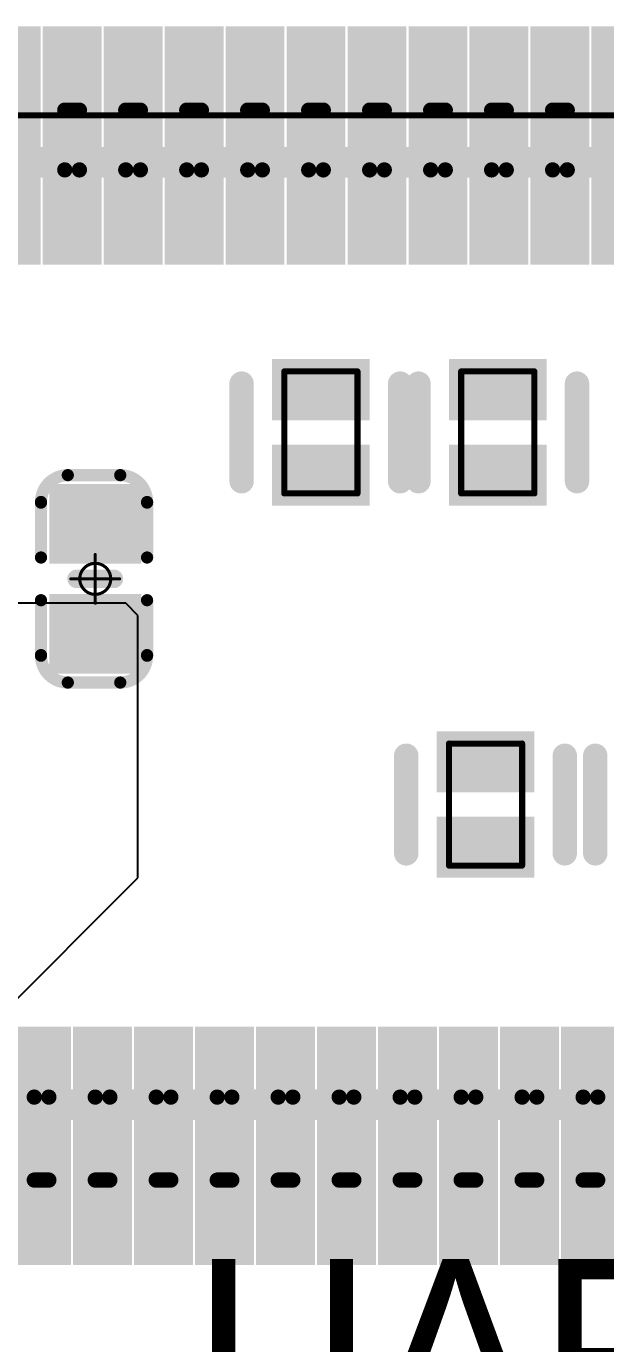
# Model space of a CAD drawing. Header units: millimetres. Extents: x 19.13 to 23.12, y 5.07 to 8.34.
# Drawn here: x 19.9848 to 20.1718, y 6.2523 to 6.6774 of the extents above; entities that cross this region are included whole.
import ezdxf

# ---------------------------------------------------------------- set-up
doc = ezdxf.new("R2010")
doc.units = ezdxf.units.MM
doc.header["$MEASUREMENT"] = 0
for name, color, linetype in [('BottomLayer', 5, 'Continuous'), ('BottomOverlay', 54, 'Continuous'), ('BottomPaste', 16, 'Continuous'), ('BottomSolder', 6, 'Continuous'), ('Mechanical10', 56, 'Continuous'), ('Mechanical13', 56, 'Continuous'), ('Mechanical15', 56, 'Continuous'), ('TopLayer', 1, 'Continuous'), ('TopOverlay', 2, 'Continuous'), ('TopPaste', 8, 'Continuous'), ('TopSolder', 216, 'Continuous')]:
    doc.layers.add(name, color=color, linetype=linetype)

# ---------------------------------------------------------------- blocks, each defined once
blk = doc.blocks.new('CON_MINIPEX_075_SMT_RA_M2_KEYM_B_B_104')
at = {"layer": 'Mechanical15', "const_width": 0.00197}
blk.add_lwpolyline([(0.43504, 1.40551), (0.43504, -1.62205)], dxfattribs=at)
blk = doc.blocks.new('SOD_882_B_259')
at = {"layer": 'BottomLayer'}
for points in [[(-0.02165, -0.01378), (-0.00591, -0.01378), (-0.02165, 0.01378), (-0.00591, 0.01378)], [(0.00591, -0.01378), (0.02165, -0.01378), (0.00591, 0.01378), (0.02165, 0.01378)]]:
    blk.add_solid(points, dxfattribs=at)
at = {"layer": 'BottomOverlay', "const_width": 0.00787}
for points in [[(0.01575, 0.02559), (-0.01575, 0.02559)], [(0.01575, -0.02559), (-0.01575, -0.02559)]]:
    blk.add_lwpolyline(points, dxfattribs=at)
at = {"layer": 'BottomOverlay', "const_width": 0.00394}
for points in [[(-0.01772, 0.02559, 1), (-0.01378, 0.02559, 1)], [(0.01378, 0.02559, 1), (0.01772, 0.02559, 1)], [(-0.01772, -0.02559, 1), (-0.01378, -0.02559, 1)], [(0.01378, -0.02559, 1), (0.01772, -0.02559, 1)]]:
    blk.add_lwpolyline(points, format="xyb", close=True, dxfattribs=at)
at = {"layer": 'BottomPaste'}
for points in [[(-0.02165, -0.01378), (-0.00591, -0.01378), (-0.02165, 0.01378), (-0.00591, 0.01378)], [(0.00591, -0.01378), (0.02165, -0.01378), (0.00591, 0.01378), (0.02165, 0.01378)]]:
    blk.add_solid(points, dxfattribs=at)
at = {"layer": 'BottomSolder'}
for points in [[(-0.02365, -0.01578), (-0.00391, -0.01578), (-0.02365, 0.01578), (-0.00391, 0.01578)], [(0.00391, -0.01578), (0.02365, -0.01578), (0.00391, 0.01578), (0.02365, 0.01578)]]:
    blk.add_solid(points, dxfattribs=at)
at = {"layer": 'Mechanical13', "const_width": 0.00197}
for points in [[(0.01969, 0.01181), (-0.01968, 0.01181)], [(-0.01968, -0.01181), (-0.01968, 0.01181)], [(0.01969, -0.01181), (0.01969, 0.01181)], [(0.01969, -0.01181), (-0.01968, -0.01181)]]:
    blk.add_lwpolyline(points, dxfattribs=at)
at = {"layer": 'Mechanical13', "const_width": 0.000984}
for points in [[(-0.02018, 0.01181, 1), (-0.01919, 0.01181, 1)], [(-0.02018, 0.01181, 1), (-0.01919, 0.01181, 1)], [(0.01919, 0.01181, 1), (0.02018, 0.01181, 1)], [(0.01919, 0.01181, 1), (0.02018, 0.01181, 1)], [(-0.02018, -0.01181, 1), (-0.01919, -0.01181, 1)], [(-0.02018, -0.01181, 1), (-0.01919, -0.01181, 1)], [(0.01919, -0.01181, 1), (0.02018, -0.01181, 1)], [(0.01919, -0.01181, 1), (0.02018, -0.01181, 1)]]:
    blk.add_lwpolyline(points, format="xyb", close=True, dxfattribs=at)
blk = doc.blocks.new('SOD_882_B_260')
at = {"layer": 'BottomLayer'}
for points in [[(-0.02165, -0.01378), (-0.00591, -0.01378), (-0.02165, 0.01378), (-0.00591, 0.01378)], [(0.00591, -0.01378), (0.02165, -0.01378), (0.00591, 0.01378), (0.02165, 0.01378)]]:
    blk.add_solid(points, dxfattribs=at)
at = {"layer": 'BottomOverlay', "const_width": 0.00787}
for points in [[(0.01575, 0.02559), (-0.01575, 0.02559)], [(0.01575, -0.02559), (-0.01575, -0.02559)]]:
    blk.add_lwpolyline(points, dxfattribs=at)
at = {"layer": 'BottomOverlay', "const_width": 0.00394}
for points in [[(-0.01772, 0.02559, 1), (-0.01378, 0.02559, 1)], [(0.01378, 0.02559, 1), (0.01772, 0.02559, 1)], [(-0.01772, -0.02559, 1), (-0.01378, -0.02559, 1)], [(0.01378, -0.02559, 1), (0.01772, -0.02559, 1)]]:
    blk.add_lwpolyline(points, format="xyb", close=True, dxfattribs=at)
at = {"layer": 'BottomPaste'}
for points in [[(-0.02165, -0.01378), (-0.00591, -0.01378), (-0.02165, 0.01378), (-0.00591, 0.01378)], [(0.00591, -0.01378), (0.02165, -0.01378), (0.00591, 0.01378), (0.02165, 0.01378)]]:
    blk.add_solid(points, dxfattribs=at)
at = {"layer": 'BottomSolder'}
for points in [[(-0.02365, -0.01578), (-0.00391, -0.01578), (-0.02365, 0.01578), (-0.00391, 0.01578)], [(0.00391, -0.01578), (0.02365, -0.01578), (0.00391, 0.01578), (0.02365, 0.01578)]]:
    blk.add_solid(points, dxfattribs=at)
at = {"layer": 'Mechanical13', "const_width": 0.00197}
for points in [[(0.01969, 0.01181), (-0.01968, 0.01181)], [(-0.01968, -0.01181), (-0.01968, 0.01181)], [(0.01969, -0.01181), (0.01969, 0.01181)], [(0.01969, -0.01181), (-0.01968, -0.01181)]]:
    blk.add_lwpolyline(points, dxfattribs=at)
at = {"layer": 'Mechanical13', "const_width": 0.000984}
for points in [[(-0.02018, 0.01181, 1), (-0.01919, 0.01181, 1)], [(-0.02018, 0.01181, 1), (-0.01919, 0.01181, 1)], [(0.01919, 0.01181, 1), (0.02018, 0.01181, 1)], [(0.01919, 0.01181, 1), (0.02018, 0.01181, 1)], [(-0.02018, -0.01181, 1), (-0.01919, -0.01181, 1)], [(-0.02018, -0.01181, 1), (-0.01919, -0.01181, 1)], [(0.01919, -0.01181, 1), (0.02018, -0.01181, 1)], [(0.01919, -0.01181, 1), (0.02018, -0.01181, 1)]]:
    blk.add_lwpolyline(points, format="xyb", close=True, dxfattribs=at)
blk = doc.blocks.new('SOD_882_B_261')
at = {"layer": 'BottomLayer'}
for points in [[(-0.02165, -0.01378), (-0.00591, -0.01378), (-0.02165, 0.01378), (-0.00591, 0.01378)], [(0.00591, -0.01378), (0.02165, -0.01378), (0.00591, 0.01378), (0.02165, 0.01378)]]:
    blk.add_solid(points, dxfattribs=at)
at = {"layer": 'BottomOverlay', "const_width": 0.00787}
for points in [[(-0.01575, 0.02559), (0.01575, 0.02559)], [(-0.01575, -0.02559), (0.01575, -0.02559)]]:
    blk.add_lwpolyline(points, dxfattribs=at)
at = {"layer": 'BottomOverlay', "const_width": 0.00394}
for points in [[(-0.01772, 0.02559, 1), (-0.01378, 0.02559, 1)], [(0.01378, 0.02559, 1), (0.01772, 0.02559, 1)], [(-0.01772, -0.02559, 1), (-0.01378, -0.02559, 1)], [(0.01378, -0.02559, 1), (0.01772, -0.02559, 1)]]:
    blk.add_lwpolyline(points, format="xyb", close=True, dxfattribs=at)
at = {"layer": 'BottomPaste'}
for points in [[(-0.02165, -0.01378), (-0.00591, -0.01378), (-0.02165, 0.01378), (-0.00591, 0.01378)], [(0.00591, -0.01378), (0.02165, -0.01378), (0.00591, 0.01378), (0.02165, 0.01378)]]:
    blk.add_solid(points, dxfattribs=at)
at = {"layer": 'BottomSolder'}
for points in [[(-0.02365, -0.01578), (-0.00391, -0.01578), (-0.02365, 0.01578), (-0.00391, 0.01578)], [(0.00391, -0.01578), (0.02365, -0.01578), (0.00391, 0.01578), (0.02365, 0.01578)]]:
    blk.add_solid(points, dxfattribs=at)
at = {"layer": 'Mechanical13', "const_width": 0.00197}
for points in [[(-0.01968, 0.01181), (0.01969, 0.01181)], [(-0.01968, 0.01181), (-0.01968, -0.01181)], [(0.01969, 0.01181), (0.01969, -0.01181)], [(-0.01968, -0.01181), (0.01969, -0.01181)]]:
    blk.add_lwpolyline(points, dxfattribs=at)
at = {"layer": 'Mechanical13', "const_width": 0.000984}
for points in [[(-0.02018, 0.01181, 1), (-0.01919, 0.01181, 1)], [(-0.02018, 0.01181, 1), (-0.01919, 0.01181, 1)], [(0.01919, 0.01181, 1), (0.02018, 0.01181, 1)], [(0.01919, 0.01181, 1), (0.02018, 0.01181, 1)], [(-0.02018, -0.01181, 1), (-0.01919, -0.01181, 1)], [(-0.02018, -0.01181, 1), (-0.01919, -0.01181, 1)], [(0.01919, -0.01181, 1), (0.02018, -0.01181, 1)], [(0.01919, -0.01181, 1), (0.02018, -0.01181, 1)]]:
    blk.add_lwpolyline(points, format="xyb", close=True, dxfattribs=at)
blk = doc.blocks.new('SOD_882_B_262')
at = {"layer": 'BottomLayer'}
for points in [[(-0.02165, -0.01378), (-0.00591, -0.01378), (-0.02165, 0.01378), (-0.00591, 0.01378)], [(0.00591, -0.01378), (0.02165, -0.01378), (0.00591, 0.01378), (0.02165, 0.01378)]]:
    blk.add_solid(points, dxfattribs=at)
at = {"layer": 'BottomOverlay', "const_width": 0.00787}
for points in [[(-0.01575, 0.02559), (0.01575, 0.02559)], [(-0.01575, -0.02559), (0.01575, -0.02559)]]:
    blk.add_lwpolyline(points, dxfattribs=at)
at = {"layer": 'BottomOverlay', "const_width": 0.00394}
for points in [[(-0.01772, 0.02559, 1), (-0.01378, 0.02559, 1)], [(0.01378, 0.02559, 1), (0.01772, 0.02559, 1)], [(-0.01772, -0.02559, 1), (-0.01378, -0.02559, 1)], [(0.01378, -0.02559, 1), (0.01772, -0.02559, 1)]]:
    blk.add_lwpolyline(points, format="xyb", close=True, dxfattribs=at)
at = {"layer": 'BottomPaste'}
for points in [[(-0.02165, -0.01378), (-0.00591, -0.01378), (-0.02165, 0.01378), (-0.00591, 0.01378)], [(0.00591, -0.01378), (0.02165, -0.01378), (0.00591, 0.01378), (0.02165, 0.01378)]]:
    blk.add_solid(points, dxfattribs=at)
at = {"layer": 'BottomSolder'}
for points in [[(-0.02365, -0.01578), (-0.00391, -0.01578), (-0.02365, 0.01578), (-0.00391, 0.01578)], [(0.00391, -0.01578), (0.02365, -0.01578), (0.00391, 0.01578), (0.02365, 0.01578)]]:
    blk.add_solid(points, dxfattribs=at)
at = {"layer": 'Mechanical13', "const_width": 0.00197}
for points in [[(-0.01968, 0.01181), (0.01969, 0.01181)], [(-0.01968, 0.01181), (-0.01968, -0.01181)], [(0.01969, 0.01181), (0.01969, -0.01181)], [(-0.01968, -0.01181), (0.01969, -0.01181)]]:
    blk.add_lwpolyline(points, dxfattribs=at)
at = {"layer": 'Mechanical13', "const_width": 0.000984}
for points in [[(-0.02018, 0.01181, 1), (-0.01919, 0.01181, 1)], [(-0.02018, 0.01181, 1), (-0.01919, 0.01181, 1)], [(0.01919, 0.01181, 1), (0.02018, 0.01181, 1)], [(0.01919, 0.01181, 1), (0.02018, 0.01181, 1)], [(-0.02018, -0.01181, 1), (-0.01919, -0.01181, 1)], [(-0.02018, -0.01181, 1), (-0.01919, -0.01181, 1)], [(0.01919, -0.01181, 1), (0.02018, -0.01181, 1)], [(0.01919, -0.01181, 1), (0.02018, -0.01181, 1)]]:
    blk.add_lwpolyline(points, format="xyb", close=True, dxfattribs=at)
blk = doc.blocks.new('CON_SODIMM_260_SMT_RA_F_P005_484')
at = {"layer": 'Mechanical10', "const_width": 0.00491}
for points in [[(0.85886, 0.32795), (0.85886, 0.30118)], [(0.86358, 0.32795), (0.85886, 0.32795)], [(0.86358, 0.32795), (0.86358, 0.30118)], [(0.87854, 0.32795), (0.87854, 0.30118)], [(0.88327, 0.32795), (0.87854, 0.32795)], [(0.88327, 0.32795), (0.88327, 0.30118)], [(0.89823, 0.32795), (0.89823, 0.30118)], [(0.90295, 0.32795), (0.89823, 0.32795)], [(0.90295, 0.32795), (0.90295, 0.30118)], [(0.91791, 0.32795), (0.91791, 0.30118)], [(0.92264, 0.32795), (0.91791, 0.32795)], [(0.92264, 0.32795), (0.92264, 0.30118)], [(0.9376, 0.32795), (0.9376, 0.30118)], [(0.94232, 0.32795), (0.9376, 0.32795)], [(0.94232, 0.32795), (0.94232, 0.30118)], [(0.95728, 0.32795), (0.95728, 0.30118)], [(0.96201, 0.32795), (0.95728, 0.32795)], [(0.96201, 0.32795), (0.96201, 0.30118)], [(0.97697, 0.32795), (0.97697, 0.30118)], [(0.98169, 0.32795), (0.97697, 0.32795)], [(0.98169, 0.32795), (0.98169, 0.30118)], [(0.99665, 0.32795), (0.99665, 0.30118)], [(1.00138, 0.32795), (0.99665, 0.32795)], [(1.00138, 0.32795), (1.00138, 0.30118)], [(1.01634, 0.32795), (1.01634, 0.30118)], [(1.02106, 0.32795), (1.01634, 0.32795)], [(1.02106, 0.32795), (1.02106, 0.30118)], [(1.03602, 0.32795), (1.03602, 0.30118)], [(1.04075, 0.32795), (1.03602, 0.32795)], [(1.04075, 0.32795), (1.04075, 0.30118)], [(1.32382, 0.3061), (-1.31398, 0.3061)], [(1.32874, 0.30118), (-1.3189, 0.30118)], [(1.32874, 0.00197), (-1.32874, 0.00197)], [(0.8687, 0.00197), (0.8687, -0.01732)], [(0.87343, 0.00197), (0.87343, -0.01732)], [(0.88839, 0.00197), (0.88839, -0.01732)], [(0.89311, 0.00197), (0.89311, -0.01732)], [(0.90807, 0.00197), (0.90807, -0.01732)], [(0.9128, 0.00197), (0.9128, -0.01732)], [(0.92776, 0.00197), (0.92776, -0.01732)], [(0.93248, 0.00197), (0.93248, -0.01732)], [(0.94744, 0.00197), (0.94744, -0.01732)], [(0.95217, 0.00197), (0.95217, -0.01732)], [(0.96713, 0.00197), (0.96713, -0.01732)], [(0.97185, 0.00197), (0.97185, -0.01732)], [(0.98681, 0.00197), (0.98681, -0.01732)], [(0.99154, 0.00197), (0.99154, -0.01732)], [(1.0065, 0.00197), (1.0065, -0.01732)], [(1.01122, 0.00197), (1.01122, -0.01732)], [(1.02618, 0.00197), (1.02618, -0.01732)], [(1.03091, 0.00197), (1.03091, -0.01732)], [(1.32472, -0.00295), (-1.32472, -0.00295)], [(0.87343, -0.01732), (0.8687, -0.01732)], [(0.89311, -0.01732), (0.88839, -0.01732)], [(0.9128, -0.01732), (0.90807, -0.01732)], [(0.93248, -0.01732), (0.92776, -0.01732)], [(0.95217, -0.01732), (0.94744, -0.01732)], [(0.97185, -0.01732), (0.96713, -0.01732)], [(0.99154, -0.01732), (0.98681, -0.01732)], [(1.01122, -0.01732), (1.0065, -0.01732)], [(1.03091, -0.01732), (1.02618, -0.01732)]]:
    blk.add_lwpolyline(points, dxfattribs=at)
at = {"layer": 'Mechanical10', "const_width": 0.00246}
for points in [[(0.85763, 0.32795, 1), (0.86009, 0.32795, 1)], [(0.85763, 0.32795, 1), (0.86009, 0.32795, 1)], [(0.86236, 0.32795, 1), (0.86481, 0.32795, 1)], [(0.86236, 0.32795, 1), (0.86481, 0.32795, 1)], [(0.87732, 0.32795, 1), (0.87977, 0.32795, 1)], [(0.87732, 0.32795, 1), (0.87977, 0.32795, 1)], [(0.88204, 0.32795, 1), (0.8845, 0.32795, 1)], [(0.88204, 0.32795, 1), (0.8845, 0.32795, 1)], [(0.897, 0.32795, 1), (0.89946, 0.32795, 1)], [(0.897, 0.32795, 1), (0.89946, 0.32795, 1)], [(0.90173, 0.32795, 1), (0.90418, 0.32795, 1)], [(0.90173, 0.32795, 1), (0.90418, 0.32795, 1)], [(0.91669, 0.32795, 1), (0.91914, 0.32795, 1)], [(0.91669, 0.32795, 1), (0.91914, 0.32795, 1)], [(0.92141, 0.32795, 1), (0.92387, 0.32795, 1)], [(0.92141, 0.32795, 1), (0.92387, 0.32795, 1)], [(0.93637, 0.32795, 1), (0.93883, 0.32795, 1)], [(0.93637, 0.32795, 1), (0.93883, 0.32795, 1)], [(0.9411, 0.32795, 1), (0.94355, 0.32795, 1)], [(0.9411, 0.32795, 1), (0.94355, 0.32795, 1)], [(0.95606, 0.32795, 1), (0.95851, 0.32795, 1)], [(0.95606, 0.32795, 1), (0.95851, 0.32795, 1)], [(0.96078, 0.32795, 1), (0.96324, 0.32795, 1)], [(0.96078, 0.32795, 1), (0.96324, 0.32795, 1)], [(0.97574, 0.32795, 1), (0.9782, 0.32795, 1)], [(0.97574, 0.32795, 1), (0.9782, 0.32795, 1)], [(0.98047, 0.32795, 1), (0.98292, 0.32795, 1)], [(0.98047, 0.32795, 1), (0.98292, 0.32795, 1)], [(0.99543, 0.32795, 1), (0.99788, 0.32795, 1)], [(0.99543, 0.32795, 1), (0.99788, 0.32795, 1)], [(1.00015, 0.32795, 1), (1.00261, 0.32795, 1)], [(1.00015, 0.32795, 1), (1.00261, 0.32795, 1)], [(1.01511, 0.32795, 1), (1.01757, 0.32795, 1)], [(1.01511, 0.32795, 1), (1.01757, 0.32795, 1)], [(1.01984, 0.32795, 1), (1.02229, 0.32795, 1)], [(1.01984, 0.32795, 1), (1.02229, 0.32795, 1)], [(1.0348, 0.32795, 1), (1.03725, 0.32795, 1)], [(1.0348, 0.32795, 1), (1.03725, 0.32795, 1)], [(1.03952, 0.32795, 1), (1.04198, 0.32795, 1)], [(1.03952, 0.32795, 1), (1.04198, 0.32795, 1)], [(0.85763, 0.30118, 1), (0.86009, 0.30118, 1)], [(0.86236, 0.30118, 1), (0.86481, 0.30118, 1)], [(0.87732, 0.30118, 1), (0.87977, 0.30118, 1)], [(0.88204, 0.30118, 1), (0.8845, 0.30118, 1)], [(0.897, 0.30118, 1), (0.89946, 0.30118, 1)], [(0.90173, 0.30118, 1), (0.90418, 0.30118, 1)], [(0.91669, 0.30118, 1), (0.91914, 0.30118, 1)], [(0.92141, 0.30118, 1), (0.92387, 0.30118, 1)], [(0.93637, 0.30118, 1), (0.93883, 0.30118, 1)], [(0.9411, 0.30118, 1), (0.94355, 0.30118, 1)], [(0.95606, 0.30118, 1), (0.95851, 0.30118, 1)], [(0.96078, 0.30118, 1), (0.96324, 0.30118, 1)], [(0.97574, 0.30118, 1), (0.9782, 0.30118, 1)], [(0.98047, 0.30118, 1), (0.98292, 0.30118, 1)], [(0.99543, 0.30118, 1), (0.99788, 0.30118, 1)], [(1.00015, 0.30118, 1), (1.00261, 0.30118, 1)], [(1.01511, 0.30118, 1), (1.01757, 0.30118, 1)], [(1.01984, 0.30118, 1), (1.02229, 0.30118, 1)], [(1.0348, 0.30118, 1), (1.03725, 0.30118, 1)], [(1.03952, 0.30118, 1), (1.04198, 0.30118, 1)], [(0.86747, 0.00197, 1), (0.86993, 0.00197, 1)], [(0.8722, 0.00197, 1), (0.87465, 0.00197, 1)], [(0.88716, 0.00197, 1), (0.88961, 0.00197, 1)], [(0.89188, 0.00197, 1), (0.89434, 0.00197, 1)], [(0.90684, 0.00197, 1), (0.9093, 0.00197, 1)], [(0.91157, 0.00197, 1), (0.91402, 0.00197, 1)], [(0.92653, 0.00197, 1), (0.92898, 0.00197, 1)], [(0.93125, 0.00197, 1), (0.93371, 0.00197, 1)], [(0.94621, 0.00197, 1), (0.94867, 0.00197, 1)], [(0.95094, 0.00197, 1), (0.95339, 0.00197, 1)], [(0.9659, 0.00197, 1), (0.96835, 0.00197, 1)], [(0.97062, 0.00197, 1), (0.97308, 0.00197, 1)], [(0.98558, 0.00197, 1), (0.98804, 0.00197, 1)], [(0.99031, 0.00197, 1), (0.99276, 0.00197, 1)], [(1.00527, 0.00197, 1), (1.00772, 0.00197, 1)], [(1.00999, 0.00197, 1), (1.01245, 0.00197, 1)], [(1.02495, 0.00197, 1), (1.02741, 0.00197, 1)], [(1.02968, 0.00197, 1), (1.03213, 0.00197, 1)], [(0.86747, -0.01732, 1), (0.86993, -0.01732, 1)], [(0.86747, -0.01732, 1), (0.86993, -0.01732, 1)], [(0.8722, -0.01732, 1), (0.87465, -0.01732, 1)], [(0.8722, -0.01732, 1), (0.87465, -0.01732, 1)], [(0.88716, -0.01732, 1), (0.88961, -0.01732, 1)], [(0.88716, -0.01732, 1), (0.88961, -0.01732, 1)], [(0.89188, -0.01732, 1), (0.89434, -0.01732, 1)], [(0.89188, -0.01732, 1), (0.89434, -0.01732, 1)], [(0.90684, -0.01732, 1), (0.9093, -0.01732, 1)], [(0.90684, -0.01732, 1), (0.9093, -0.01732, 1)], [(0.91157, -0.01732, 1), (0.91402, -0.01732, 1)], [(0.91157, -0.01732, 1), (0.91402, -0.01732, 1)], [(0.92653, -0.01732, 1), (0.92898, -0.01732, 1)], [(0.92653, -0.01732, 1), (0.92898, -0.01732, 1)], [(0.93125, -0.01732, 1), (0.93371, -0.01732, 1)], [(0.93125, -0.01732, 1), (0.93371, -0.01732, 1)], [(0.94621, -0.01732, 1), (0.94867, -0.01732, 1)], [(0.94621, -0.01732, 1), (0.94867, -0.01732, 1)], [(0.95094, -0.01732, 1), (0.95339, -0.01732, 1)], [(0.95094, -0.01732, 1), (0.95339, -0.01732, 1)], [(0.9659, -0.01732, 1), (0.96835, -0.01732, 1)], [(0.9659, -0.01732, 1), (0.96835, -0.01732, 1)], [(0.97062, -0.01732, 1), (0.97308, -0.01732, 1)], [(0.97062, -0.01732, 1), (0.97308, -0.01732, 1)], [(0.98558, -0.01732, 1), (0.98804, -0.01732, 1)], [(0.98558, -0.01732, 1), (0.98804, -0.01732, 1)], [(0.99031, -0.01732, 1), (0.99276, -0.01732, 1)], [(0.99031, -0.01732, 1), (0.99276, -0.01732, 1)], [(1.00527, -0.01732, 1), (1.00772, -0.01732, 1)], [(1.00527, -0.01732, 1), (1.00772, -0.01732, 1)], [(1.00999, -0.01732, 1), (1.01245, -0.01732, 1)], [(1.00999, -0.01732, 1), (1.01245, -0.01732, 1)], [(1.02495, -0.01732, 1), (1.02741, -0.01732, 1)], [(1.02495, -0.01732, 1), (1.02741, -0.01732, 1)], [(1.02968, -0.01732, 1), (1.03213, -0.01732, 1)], [(1.02968, -0.01732, 1), (1.03213, -0.01732, 1)]]:
    blk.add_lwpolyline(points, format="xyb", close=True, dxfattribs=at)
at = {"layer": 'TopLayer'}
for points in [[(0.86673, 0.35138), (0.85571, 0.35138), (0.86673, 0.28248), (0.85571, 0.28248)], [(0.88642, 0.35138), (0.87539, 0.35138), (0.88642, 0.28248), (0.87539, 0.28248)], [(0.9061, 0.35138), (0.89508, 0.35138), (0.9061, 0.28248), (0.89508, 0.28248)], [(0.92579, 0.35138), (0.91476, 0.35138), (0.92579, 0.28248), (0.91476, 0.28248)], [(0.94547, 0.35138), (0.93445, 0.35138), (0.94547, 0.28248), (0.93445, 0.28248)], [(0.96516, 0.35138), (0.95413, 0.35138), (0.96516, 0.28248), (0.95413, 0.28248)], [(0.98484, 0.35138), (0.97382, 0.35138), (0.98484, 0.28248), (0.97382, 0.28248)], [(1.00453, 0.35138), (0.9935, 0.35138), (1.00453, 0.28248), (0.9935, 0.28248)], [(1.02421, 0.35138), (1.01319, 0.35138), (1.02421, 0.28248), (1.01319, 0.28248)], [(1.0439, 0.35138), (1.03287, 0.35138), (1.0439, 0.28248), (1.03287, 0.28248)], [(0.85689, 0.02854), (0.84587, 0.02854), (0.85689, -0.04035), (0.84587, -0.04035)], [(0.87657, 0.02854), (0.86555, 0.02854), (0.87657, -0.04035), (0.86555, -0.04035)], [(0.89626, 0.02854), (0.88524, 0.02854), (0.89626, -0.04035), (0.88524, -0.04035)], [(0.91594, 0.02854), (0.90492, 0.02854), (0.91594, -0.04035), (0.90492, -0.04035)], [(0.93563, 0.02854), (0.92461, 0.02854), (0.93563, -0.04035), (0.92461, -0.04035)], [(0.95532, 0.02854), (0.94429, 0.02854), (0.95532, -0.04035), (0.94429, -0.04035)], [(0.975, 0.02854), (0.96398, 0.02854), (0.975, -0.04035), (0.96398, -0.04035)], [(0.99469, 0.02854), (0.98366, 0.02854), (0.99469, -0.04035), (0.98366, -0.04035)], [(1.01437, 0.02854), (1.00335, 0.02854), (1.01437, -0.04035), (1.00335, -0.04035)], [(1.03406, 0.02854), (1.02303, 0.02854), (1.03406, -0.04035), (1.02303, -0.04035)], [(1.05374, 0.02854), (1.04272, 0.02854), (1.05374, -0.04035), (1.04272, -0.04035)]]:
    blk.add_solid(points, dxfattribs=at)
at = {"layer": 'TopPaste'}
for points in [[(0.86673, 0.35138), (0.85571, 0.35138), (0.86673, 0.28248), (0.85571, 0.28248)], [(0.88642, 0.35138), (0.87539, 0.35138), (0.88642, 0.28248), (0.87539, 0.28248)], [(0.9061, 0.35138), (0.89508, 0.35138), (0.9061, 0.28248), (0.89508, 0.28248)], [(0.92579, 0.35138), (0.91476, 0.35138), (0.92579, 0.28248), (0.91476, 0.28248)], [(0.94547, 0.35138), (0.93445, 0.35138), (0.94547, 0.28248), (0.93445, 0.28248)], [(0.96516, 0.35138), (0.95413, 0.35138), (0.96516, 0.28248), (0.95413, 0.28248)], [(0.98484, 0.35138), (0.97382, 0.35138), (0.98484, 0.28248), (0.97382, 0.28248)], [(1.00453, 0.35138), (0.9935, 0.35138), (1.00453, 0.28248), (0.9935, 0.28248)], [(1.02421, 0.35138), (1.01319, 0.35138), (1.02421, 0.28248), (1.01319, 0.28248)], [(1.0439, 0.35138), (1.03287, 0.35138), (1.0439, 0.28248), (1.03287, 0.28248)], [(0.85689, 0.02854), (0.84587, 0.02854), (0.85689, -0.04035), (0.84587, -0.04035)], [(0.87657, 0.02854), (0.86555, 0.02854), (0.87657, -0.04035), (0.86555, -0.04035)], [(0.89626, 0.02854), (0.88524, 0.02854), (0.89626, -0.04035), (0.88524, -0.04035)], [(0.91594, 0.02854), (0.90492, 0.02854), (0.91594, -0.04035), (0.90492, -0.04035)], [(0.93563, 0.02854), (0.92461, 0.02854), (0.93563, -0.04035), (0.92461, -0.04035)], [(0.95532, 0.02854), (0.94429, 0.02854), (0.95532, -0.04035), (0.94429, -0.04035)], [(0.975, 0.02854), (0.96398, 0.02854), (0.975, -0.04035), (0.96398, -0.04035)], [(0.99469, 0.02854), (0.98366, 0.02854), (0.99469, -0.04035), (0.98366, -0.04035)], [(1.01437, 0.02854), (1.00335, 0.02854), (1.01437, -0.04035), (1.00335, -0.04035)], [(1.03406, 0.02854), (1.02303, 0.02854), (1.03406, -0.04035), (1.02303, -0.04035)], [(1.05374, 0.02854), (1.04272, 0.02854), (1.05374, -0.04035), (1.04272, -0.04035)]]:
    blk.add_solid(points, dxfattribs=at)
at = {"layer": 'TopSolder'}
for points in [[(0.87073, 0.35538), (0.85171, 0.35538), (0.87073, 0.27848), (0.85171, 0.27848)], [(0.89042, 0.35538), (0.87139, 0.35538), (0.89042, 0.27848), (0.87139, 0.27848)], [(0.9101, 0.35538), (0.89108, 0.35538), (0.9101, 0.27848), (0.89108, 0.27848)], [(0.92979, 0.35538), (0.91076, 0.35538), (0.92979, 0.27848), (0.91076, 0.27848)], [(0.94947, 0.35538), (0.93045, 0.35538), (0.94947, 0.27848), (0.93045, 0.27848)], [(0.96916, 0.35538), (0.95013, 0.35538), (0.96916, 0.27848), (0.95013, 0.27848)], [(0.98884, 0.35538), (0.96982, 0.35538), (0.98884, 0.27848), (0.96982, 0.27848)], [(1.00853, 0.35538), (0.9895, 0.35538), (1.00853, 0.27848), (0.9895, 0.27848)], [(1.02821, 0.35538), (1.00919, 0.35538), (1.02821, 0.27848), (1.00919, 0.27848)], [(1.0479, 0.35538), (1.02887, 0.35538), (1.0479, 0.27848), (1.02887, 0.27848)], [(0.86089, 0.03254), (0.84187, 0.03254), (0.86089, -0.04435), (0.84187, -0.04435)], [(0.88057, 0.03254), (0.86155, 0.03254), (0.88057, -0.04435), (0.86155, -0.04435)], [(0.90026, 0.03254), (0.88124, 0.03254), (0.90026, -0.04435), (0.88124, -0.04435)], [(0.91994, 0.03254), (0.90092, 0.03254), (0.91994, -0.04435), (0.90092, -0.04435)], [(0.93963, 0.03254), (0.92061, 0.03254), (0.93963, -0.04435), (0.92061, -0.04435)], [(0.95932, 0.03254), (0.94029, 0.03254), (0.95932, -0.04435), (0.94029, -0.04435)], [(0.979, 0.03254), (0.95998, 0.03254), (0.979, -0.04435), (0.95998, -0.04435)], [(0.99869, 0.03254), (0.97966, 0.03254), (0.99869, -0.04435), (0.97966, -0.04435)], [(1.01837, 0.03254), (0.99935, 0.03254), (1.01837, -0.04435), (0.99935, -0.04435)], [(1.03806, 0.03254), (1.01903, 0.03254), (1.03806, -0.04435), (1.01903, -0.04435)], [(1.05774, 0.03254), (1.03872, 0.03254), (1.05774, -0.04435), (1.03872, -0.04435)]]:
    blk.add_solid(points, dxfattribs=at)
blk = doc.blocks.new('C0402_B_540')
at = {"layer": 'BottomLayer'}
for points in [[(-0.02657, -0.01083), (-0.00886, -0.01083), (-0.02657, 0.01082), (-0.00886, 0.01082)], [(0.00886, -0.01083), (0.02657, -0.01083), (0.00886, 0.01083), (0.02657, 0.01083)]]:
    blk.add_solid(points, dxfattribs=at)
at = {"layer": 'BottomOverlay', "const_width": 0.00394}
for points in [[(-0.03346, 0.00807, -0.414214), (-0.0248, 0.01673)], [(0.0248, 0.01673, -0.414214), (0.03346, 0.00807)], [(-0.0248, -0.01752, -0.414214), (-0.03346, -0.00886)], [(0.03346, -0.00886, -0.414214), (0.0248, -0.01752)]]:
    blk.add_lwpolyline(points, format="xyb", dxfattribs=at)
at = {"layer": 'BottomOverlay'}
for points, const_width in [([(-0.02578, 0.01673, 1), (-0.02382, 0.01673, 1)], 0.00197), ([(-0.02559, 0.01673, 1), (-0.02362, 0.01673, 1)], 0.00197), ([(-0.00787, 0.01673, 1), (-0.0059, 0.01673, 1)], 0.00197), ([(0.00591, 0.01673, 1), (0.00787, 0.01673, 1)], 0.00197), ([(0.02362, 0.01673, 1), (0.02559, 0.01673, 1)], 0.00197), ([(0.02382, 0.01673, 1), (0.02579, 0.01673, 1)], 0.00197), ([(-0.03445, 0.00807, 1), (-0.03248, 0.00807, 1)], 0.00197), ([(-0.03445, 0.00807, 1), (-0.03248, 0.00807, 1)], 0.00197), ([(-0.0015, 0.006, 1), (0.0015, 0.006, 1)], 0.003), ([(0.03248, 0.00807, 1), (0.03445, 0.00807, 1)], 0.00197), ([(0.03248, 0.00807, 1), (0.03445, 0.00807, 1)], 0.00197), ([(-0.0015, -0.006, 1), (0.0015, -0.006, 1)], 0.003), ([(-0.03445, -0.00886, 1), (-0.03248, -0.00886, 1)], 0.00197), ([(-0.03445, -0.00886, 1), (-0.03248, -0.00886, 1)], 0.00197), ([(0.03248, -0.00886, 1), (0.03445, -0.00886, 1)], 0.00197), ([(0.03248, -0.00886, 1), (0.03445, -0.00886, 1)], 0.00197), ([(-0.02578, -0.01752, 1), (-0.02382, -0.01752, 1)], 0.00197), ([(-0.02559, -0.01752, 1), (-0.02362, -0.01752, 1)], 0.00197), ([(-0.00787, -0.01752, 1), (-0.0059, -0.01752, 1)], 0.00197), ([(0.00591, -0.01752, 1), (0.00787, -0.01752, 1)], 0.00197), ([(0.02362, -0.01752, 1), (0.02559, -0.01752, 1)], 0.00197), ([(0.02382, -0.01752, 1), (0.02579, -0.01752, 1)], 0.00197)]:
    blk.add_lwpolyline(points, format="xyb", close=True, dxfattribs=dict(at, const_width=const_width))
for points, const_width in [([(-0.0246, 0.01673), (-0.00689, 0.01673)], 0.00394), ([(0.00689, 0.01673), (0.02461, 0.01673)], 0.00394), ([(-0.03346, 0.00807), (-0.03346, -0.00886)], 0.00394), ([(0, 0.006), (0, -0.006)], 0.006), ([(0.03346, 0.00807), (0.03346, -0.00886)], 0.00394), ([(-0.0246, -0.01752), (-0.00689, -0.01752)], 0.00394), ([(0.00689, -0.01752), (0.02461, -0.01752)], 0.00394)]:
    blk.add_lwpolyline(points, dxfattribs=dict(at, const_width=const_width))
at = {"layer": 'BottomPaste'}
for points in [[(-0.02657, -0.01083), (-0.00886, -0.01083), (-0.02657, 0.01082), (-0.00886, 0.01082)], [(0.00886, -0.01083), (0.02657, -0.01083), (0.00886, 0.01083), (0.02657, 0.01083)]]:
    blk.add_solid(points, dxfattribs=at)
at = {"layer": 'BottomSolder'}
for points in [[(-0.03057, -0.01483), (-0.00486, -0.01483), (-0.03057, 0.01482), (-0.00486, 0.01482)], [(0.00486, -0.01483), (0.03057, -0.01483), (0.00486, 0.01483), (0.03057, 0.01483)]]:
    blk.add_solid(points, dxfattribs=at)
at = {"layer": 'Mechanical15'}
for points, const_width in [([(0.005, 0, 1), (-0.005, 0, 1)], 0.001), ([(-0.00025, 0.00787, 1), (0.00025, 0.00787, 1)], 0.0005), ([(-0.00812, 0, 1), (-0.00762, 0, 1)], 0.0005), ([(-0.00525, 0, 1), (-0.00475, 0, 1)], 0.0005), ([(0.00475, 0, 1), (0.00525, 0, 1)], 0.0005), ([(0.00763, 0, 1), (0.00813, 0, 1)], 0.0005), ([(-0.00025, -0.00788, 1), (0.00025, -0.00788, 1)], 0.0005)]:
    blk.add_lwpolyline(points, format="xyb", close=True, dxfattribs=dict(at, const_width=const_width))
at = {"layer": 'Mechanical15', "const_width": 0.001}
for points in [[(0, 0.00787), (0, -0.00788)], [(-0.00787, 0), (0.00788, 0)]]:
    blk.add_lwpolyline(points, dxfattribs=at)

msp = doc.modelspace()

# ---------------------------------------------------------------- linework, layer by layer
at = {"layer": 'BottomLayer'}
for p, q in [((20.01688, 6.49122), (19.95585, 6.49122)), ((20.02081, 6.48728), (20.01688, 6.49122)), ((20.02081, 6.40264), (20.02081, 6.48728)), ((19.9716, 6.35343), (20.02081, 6.40264))]:
    msp.add_line(p, q, dxfattribs=at)

# ---------------------------------------------------------------- block references
for name, p, rotation in [('CON_SODIMM_260_SMT_RA_F_P005_484', (21.0281, 6.63303), 180), ('CON_MINIPEX_075_SMT_RA_M2_KEYM_B_B_104', (20.91058, 7.08374), 270), ('SOD_882_B_259', (20.07987, 6.54634), 90), ('SOD_882_B_260', (20.13696, 6.54634), 90), ('C0402_B_540', (20.00704, 6.49909), 270), ('SOD_882_B_261', (20.13302, 6.42626), 270), ('SOD_882_B_262', (20.19404, 6.42626), 270)]:
    msp.add_blockref(name, p, dxfattribs=dict(rotation=rotation))

# ---------------------------------------------------------------- texts
at = {"layer": 'TopOverlay'}
msp.add_text('UART', height=0.06, rotation=360, dxfattribs=at).set_placement((20.03853, 6.21957))

doc.saveas('drawing.dxf')
